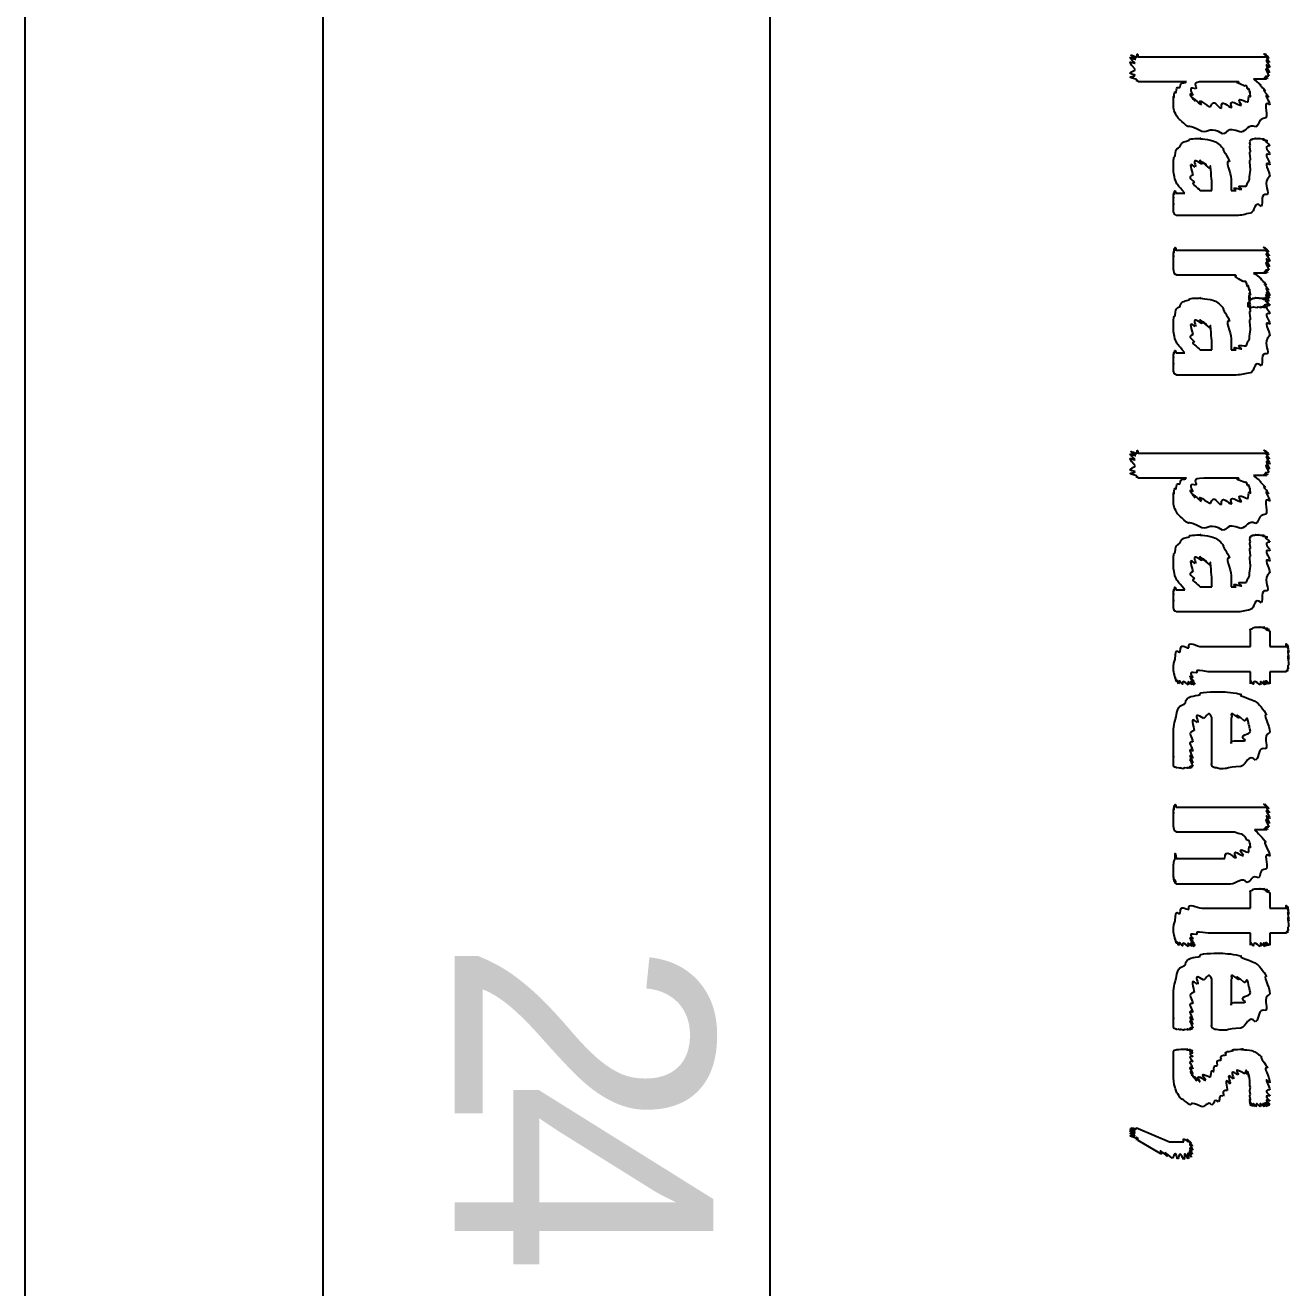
# Model space of a CAD drawing. Header units: millimetres. Extents: x 0 to 33.1, y 1.5 to 45.3.
# Drawn here: x 0.0278 to 0.5083, y 2.0366 to 2.5168 of the extents above; entities that cross this region are included whole.
import ezdxf

# ---------------------------------------------------------------- set-up
doc = ezdxf.new("R2010")
doc.units = ezdxf.units.MM
doc.header["$MEASUREMENT"] = 0
doc.layers.get('0').update_dxf_attribs({"linetype": 'CONTINUOUS'})

msp = doc.modelspace()

# ---------------------------------------------------------------- linework, layer by layer
at = {"color": 0, "linetype": 'Continuous'}
for p, q in [((0.027778, 1.49778), (0.027778, 45.3028)), ((0.141114, 1.61111), (0.141114, 44.9044)), ((0.311089, 1.78108), (0.311089, 44.7344))]:
    msp.add_line(p, q, dxfattribs=at)
at = {"color": 240, "linetype": 'Continuous'}
msp.add_line((0.311089, 1.78108), (0.311089, 6.90446), dxfattribs=at)
at = {"color": 11, "linetype": 'Continuous'}
for p, q in [((0.45101, 2.50483), (0.499838, 2.50483)), ((0.469456, 2.49528), (0.45101, 2.49528)), ((0.489204, 2.49528), (0.475965, 2.49528)), ((0.499838, 2.49636), (0.494846, 2.49636)), ((0.482693, 2.48529), (0.482693, 2.48529)), ((0.483128, 2.47553), (0.483128, 2.47553)), ((0.479004, 2.454), (0.479004, 2.45747)), ((0.486382, 2.45833), (0.486382, 2.454)), ((0.465549, 2.4529), (0.468804, 2.4529)), ((0.474664, 2.454), (0.479004, 2.454)), ((0.486382, 2.454), (0.488336, 2.454)), ((0.488336, 2.44444), (0.465549, 2.44444)), ((0.465549, 2.43126), (0.499838, 2.43126)), ((0.499838, 2.42258), (0.494846, 2.42258)), ((0.488118, 2.42171), (0.465549, 2.42171)), ((0.496149, 2.40935), (0.496149, 2.40935)), ((0.474664, 2.39333), (0.479004, 2.39333)), ((0.479004, 2.39333), (0.479004, 2.39681)), ((0.486382, 2.39768), (0.486382, 2.39333)), ((0.486382, 2.39333), (0.488336, 2.39333)), ((0.465549, 2.39225), (0.468804, 2.39225)), ((0.488336, 2.38379), (0.465549, 2.38379)), ((0.45101, 2.35406), (0.499838, 2.35406)), ((0.499838, 2.3456), (0.494846, 2.3456)), ((0.469456, 2.34451), (0.45101, 2.34451)), ((0.489204, 2.34451), (0.475965, 2.34451)), ((0.482693, 2.33453), (0.482693, 2.33453)), ((0.483128, 2.32476), (0.483128, 2.32476)), ((0.479004, 2.30322), (0.479004, 2.30669)), ((0.486382, 2.30757), (0.486382, 2.30322)), ((0.465549, 2.30214), (0.468804, 2.30214)), ((0.474664, 2.30322), (0.479004, 2.30322)), ((0.486382, 2.30322), (0.488336, 2.30322)), ((0.488336, 2.29368), (0.465549, 2.29368)), ((0.493761, 2.28049), (0.493761, 2.28635)), ((0.501139, 2.28635), (0.501139, 2.28049)), ((0.475315, 2.28049), (0.493761, 2.28049)), ((0.501139, 2.28049), (0.507433, 2.28049)), ((0.493761, 2.27094), (0.477701, 2.27094)), ((0.493761, 2.26639), (0.493761, 2.27094)), ((0.507433, 2.27094), (0.501139, 2.27094)), ((0.501139, 2.27094), (0.501139, 2.26639)), ((0.470107, 2.26594), (0.470107, 2.26594)), ((0.479004, 2.236), (0.479004, 2.25358)), ((0.486382, 2.25358), (0.486382, 2.2436)), ((0.483344, 2.23406), (0.482042, 2.23406)), ((0.465549, 2.21946), (0.499838, 2.21946)), ((0.499838, 2.21078), (0.495281, 2.21078)), ((0.487685, 2.2099), (0.465549, 2.2099)), ((0.465549, 2.19993), (0.483996, 2.19993)), ((0.486165, 2.19015), (0.465549, 2.19015)), ((0.493761, 2.18099), (0.493761, 2.18685)), ((0.501139, 2.18685), (0.501139, 2.18099)), ((0.475315, 2.18099), (0.493761, 2.18099)), ((0.501139, 2.18099), (0.507433, 2.18099)), ((0.493761, 2.17144), (0.477701, 2.17144)), ((0.493761, 2.16689), (0.493761, 2.17144)), ((0.507433, 2.17144), (0.501139, 2.17144)), ((0.501139, 2.17144), (0.501139, 2.16689)), ((0.470107, 2.16644), (0.470107, 2.16644)), ((0.479004, 2.1365), (0.479004, 2.15408)), ((0.486382, 2.15408), (0.486382, 2.1441)), ((0.483344, 2.13456), (0.482042, 2.13456)), ((0.475315, 2.10542), (0.475315, 2.10542)), ((0.45101, 2.09717), (0.462944, 2.09218)), ((0.45969, 2.08763), (0.45101, 2.09261)), ((0.462944, 2.09218), (0.468371, 2.09218)), ((0.468371, 2.08544), (0.468371, 2.08544))]:
    msp.add_line(p, q, dxfattribs=at)
for points in [[(0.449924, 2.50244), (0.445529, 2.50629), (0.450032, 2.50353), (0.450142, 2.50396)], [(0.449924, 2.50006), (0.445529, 2.50499), (0.449924, 2.50174), (0.449924, 2.50244)], [(0.450142, 2.50396), (0.445801, 2.507), (0.450467, 2.5045), (0.450575, 2.50461)], [(0.450575, 2.50461), (0.450737, 2.50732), (0.4509, 2.50483), (0.45101, 2.50483)], [(0.499838, 2.50483), (0.497558, 2.50732), (0.500325, 2.50483), (0.500489, 2.50483)], [(0.500489, 2.50483), (0.497885, 2.50717), (0.500706, 2.5045), (0.500706, 2.50418)], [(0.500706, 2.50418), (0.497993, 2.50646), (0.500922, 2.50325), (0.500922, 2.50265)], [(0.500922, 2.50265), (0.498156, 2.50526), (0.501139, 2.50146), (0.501139, 2.50071)], [(0.501139, 2.50071), (0.498156, 2.50369), (0.501031, 2.49918), (0.500922, 2.49875)], [(0.449924, 2.49789), (0.445529, 2.49864), (0.449924, 2.49918), (0.449924, 2.50006)], [(0.500922, 2.49875), (0.497993, 2.50265), (0.500814, 2.49778), (0.500706, 2.49744)], [(0.450142, 2.49636), (0.445529, 2.49735), (0.449924, 2.49718), (0.449924, 2.49789)], [(0.450575, 2.4955), (0.450467, 2.49658), (0.450304, 2.49593), (0.450142, 2.49636)], [(0.45101, 2.49528), (0.450737, 2.49631), (0.450737, 2.49539), (0.450575, 2.4955)], [(0.465549, 2.49137), (0.465603, 2.49431), (0.466471, 2.49262), (0.467068, 2.49333)], [(0.467068, 2.49333), (0.466906, 2.49561), (0.468588, 2.49457), (0.469456, 2.49528)], [(0.475965, 2.49528), (0.470811, 2.49544), (0.473633, 2.49354), (0.472928, 2.49268)], [(0.491374, 2.49376), (0.486436, 2.49571), (0.490072, 2.49474), (0.489204, 2.49528)], [(0.492676, 2.49246), (0.492242, 2.49485), (0.491917, 2.49333), (0.491374, 2.49376)], [(0.493544, 2.49115), (0.492947, 2.49397), (0.49311, 2.49203), (0.492676, 2.49246)], [(0.494846, 2.49636), (0.495117, 2.49615), (0.496907, 2.49474), (0.497667, 2.49397)], [(0.497667, 2.49397), (0.496582, 2.49474), (0.498969, 2.49257), (0.499403, 2.49181)], [(0.500271, 2.49658), (0.49745, 2.49701), (0.499946, 2.49636), (0.499838, 2.49636)], [(0.500706, 2.49744), (0.497885, 2.49735), (0.500543, 2.49675), (0.500271, 2.49658)], [(0.464464, 2.48725), (0.464464, 2.49169), (0.464518, 2.48872), (0.464681, 2.48942)], [(0.464681, 2.48942), (0.464899, 2.493), (0.465224, 2.49067), (0.465549, 2.49137)], [(0.472928, 2.49268), (0.469347, 2.49371), (0.471843, 2.49094), (0.471843, 2.49007)], [(0.471843, 2.49007), (0.469347, 2.49197), (0.472114, 2.4885), (0.472711, 2.4879)], [(0.472711, 2.4879), (0.47054, 2.49083), (0.474067, 2.48693), (0.475097, 2.4866)], [(0.475097, 2.4866), (0.472711, 2.49007), (0.477376, 2.48589), (0.478569, 2.48574)], [(0.478569, 2.48574), (0.479764, 2.48964), (0.481228, 2.48529), (0.482693, 2.48529)], [(0.482693, 2.48529), (0.482531, 2.48964), (0.485297, 2.4854), (0.4866, 2.48551)], [(0.4866, 2.48551), (0.485297, 2.48996), (0.489258, 2.48594), (0.490289, 2.48639)], [(0.490289, 2.48639), (0.487468, 2.49067), (0.492296, 2.48714), (0.492893, 2.48768)], [(0.492893, 2.48768), (0.493218, 2.49181), (0.493761, 2.48899), (0.493761, 2.48986)], [(0.493761, 2.48986), (0.493218, 2.49311), (0.493653, 2.49072), (0.493544, 2.49115)], [(0.499403, 2.49181), (0.497558, 2.49311), (0.500379, 2.49018), (0.500706, 2.48942)], [(0.500706, 2.48942), (0.498156, 2.49154), (0.501139, 2.48762), (0.501139, 2.4866)], [(0.465767, 2.48226), (0.464464, 2.48443), (0.464464, 2.4854), (0.464464, 2.48725)], [(0.501139, 2.4866), (0.498156, 2.48867), (0.500597, 2.48307), (0.499621, 2.48161)], [(0.469456, 2.47857), (0.4662, 2.48156), (0.466635, 2.48085), (0.465767, 2.48226)], [(0.475315, 2.4764), (0.469347, 2.47954), (0.471029, 2.4776), (0.469456, 2.47857)], [(0.499621, 2.48161), (0.496257, 2.48113), (0.49745, 2.479), (0.495714, 2.47814)], [(0.483128, 2.47553), (0.478624, 2.47851), (0.477593, 2.47586), (0.475315, 2.4764)], [(0.490072, 2.47618), (0.483996, 2.47851), (0.485568, 2.47553), (0.483128, 2.47553)], [(0.495714, 2.47814), (0.492947, 2.47939), (0.492242, 2.47661), (0.490072, 2.47618)], [(0.465115, 2.46724), (0.465332, 2.47071), (0.4662, 2.46972), (0.467068, 2.47071)], [(0.467068, 2.47071), (0.467176, 2.47276), (0.469239, 2.47254), (0.47054, 2.4731)], [(0.47054, 2.4731), (0.469781, 2.47374), (0.473253, 2.47374), (0.474881, 2.47374)], [(0.474881, 2.47374), (0.473415, 2.47374), (0.478624, 2.47342), (0.480089, 2.47265)], [(0.480089, 2.47265), (0.480957, 2.47233), (0.482693, 2.47092), (0.483561, 2.46963)], [(0.493761, 2.47244), (0.493218, 2.47319), (0.493815, 2.47299), (0.493978, 2.4731)], [(0.493761, 2.47114), (0.493218, 2.4726), (0.493761, 2.47217), (0.493761, 2.47244)], [(0.493761, 2.46897), (0.493218, 2.47146), (0.493761, 2.4706), (0.493761, 2.47114)], [(0.493978, 2.4731), (0.493544, 2.47347), (0.494303, 2.47342), (0.494629, 2.47353)], [(0.494629, 2.47353), (0.494086, 2.47364), (0.495281, 2.47364), (0.495714, 2.47374)], [(0.495714, 2.47374), (0.494954, 2.47374), (0.496582, 2.47374), (0.497017, 2.47374)], [(0.497017, 2.47374), (0.496257, 2.47374), (0.498535, 2.47368), (0.498969, 2.47353)], [(0.498969, 2.47353), (0.497125, 2.47347), (0.499838, 2.47319), (0.500271, 2.47287)], [(0.500271, 2.47287), (0.498156, 2.47276), (0.501139, 2.47179), (0.501139, 2.47092)], [(0.501139, 2.47092), (0.498156, 2.47086), (0.501139, 2.46886), (0.501139, 2.46767)], [(0.464464, 2.46268), (0.464464, 2.4681), (0.464681, 2.46593), (0.465115, 2.46724)], [(0.472711, 2.46289), (0.469347, 2.46582), (0.471843, 2.46115), (0.471843, 2.45985)], [(0.475315, 2.46397), (0.47054, 2.46724), (0.473253, 2.46365), (0.472711, 2.46289)], [(0.476833, 2.46376), (0.472276, 2.46724), (0.475857, 2.46397), (0.475315, 2.46397)], [(0.478136, 2.46246), (0.473253, 2.46679), (0.477376, 2.46349), (0.476833, 2.46376)], [(0.478787, 2.4605), (0.478461, 2.46565), (0.478407, 2.46192), (0.478136, 2.46246)], [(0.483561, 2.46963), (0.482801, 2.46972), (0.485297, 2.46674), (0.485732, 2.46485)], [(0.485732, 2.46485), (0.483669, 2.46582), (0.486382, 2.46067), (0.486382, 2.45833)], [(0.493761, 2.46593), (0.493218, 2.46972), (0.493761, 2.4681), (0.493761, 2.46897)], [(0.493761, 2.46181), (0.493218, 2.46724), (0.493761, 2.46463), (0.493761, 2.46593)], [(0.501139, 2.46767), (0.498156, 2.46853), (0.501139, 2.46522), (0.501139, 2.46376)], [(0.501139, 2.46376), (0.498156, 2.46565), (0.501139, 2.46089), (0.501139, 2.45942)], [(0.465332, 2.45747), (0.464464, 2.46001), (0.464464, 2.46094), (0.464464, 2.46268)], [(0.479004, 2.45747), (0.478787, 2.45942), (0.478896, 2.45964), (0.478787, 2.4605)], [(0.493326, 2.45811), (0.493218, 2.45975), (0.493761, 2.46039), (0.493761, 2.46181)], [(0.468804, 2.4529), (0.465767, 2.45654), (0.466037, 2.45574), (0.465332, 2.45747)], [(0.471843, 2.45985), (0.469347, 2.45888), (0.47206, 2.4579), (0.472493, 2.45703)], [(0.472493, 2.45703), (0.470378, 2.45697), (0.473796, 2.45503), (0.474664, 2.454)], [(0.488336, 2.454), (0.48584, 2.45594), (0.489908, 2.45415), (0.490506, 2.45443)], [(0.490506, 2.45443), (0.487142, 2.45654), (0.491808, 2.45518), (0.492242, 2.45574)], [(0.492242, 2.45574), (0.492785, 2.45768), (0.493164, 2.45714), (0.493326, 2.45811)], [(0.501139, 2.45942), (0.498156, 2.45682), (0.500814, 2.45437), (0.500271, 2.45247)], [(0.464464, 2.45117), (0.464572, 2.45464), (0.464735, 2.45221), (0.464899, 2.45247)], [(0.464464, 2.44879), (0.464464, 2.45335), (0.464464, 2.45047), (0.464464, 2.45117)], [(0.464464, 2.44618), (0.464464, 2.45133), (0.464464, 2.44764), (0.464464, 2.44879)], [(0.464899, 2.45247), (0.464899, 2.45524), (0.465224, 2.4529), (0.465549, 2.4529)], [(0.500271, 2.45247), (0.497017, 2.45307), (0.498861, 2.44911), (0.497885, 2.44792)], [(0.464899, 2.44488), (0.464572, 2.44553), (0.464572, 2.44564), (0.464464, 2.44618)], [(0.497885, 2.44792), (0.494954, 2.45063), (0.495497, 2.44575), (0.493761, 2.44532)], [(0.465549, 2.44444), (0.464899, 2.44499), (0.465007, 2.44461), (0.464899, 2.44488)], [(0.493761, 2.44532), (0.491644, 2.44499), (0.490343, 2.44444), (0.488336, 2.44444)], [(0.464464, 2.42887), (0.464572, 2.43272), (0.464681, 2.42996), (0.464681, 2.43039)], [(0.464681, 2.43039), (0.464735, 2.43343), (0.464953, 2.43093), (0.465115, 2.43104)], [(0.465115, 2.43104), (0.465007, 2.43375), (0.465386, 2.43126), (0.465549, 2.43126)], [(0.499838, 2.43126), (0.49745, 2.43375), (0.500108, 2.43126), (0.500271, 2.43126)], [(0.500271, 2.43126), (0.497885, 2.4336), (0.500706, 2.43093), (0.500706, 2.43061)], [(0.500706, 2.43061), (0.497993, 2.43289), (0.500922, 2.42969), (0.500922, 2.4291)], [(0.500922, 2.4291), (0.498156, 2.43169), (0.501139, 2.42779), (0.501139, 2.42692)], [(0.464464, 2.42649), (0.464464, 2.43143), (0.464464, 2.42817), (0.464464, 2.42887)], [(0.500922, 2.42497), (0.497993, 2.42899), (0.500814, 2.42399), (0.500706, 2.42367)], [(0.501139, 2.42692), (0.498156, 2.42996), (0.501031, 2.4254), (0.500922, 2.42497)], [(0.464464, 2.42432), (0.464464, 2.42507), (0.464464, 2.42563), (0.464464, 2.42649)], [(0.464681, 2.42279), (0.464572, 2.42378), (0.464572, 2.42361), (0.464464, 2.42432)], [(0.465115, 2.42193), (0.464735, 2.42301), (0.464789, 2.42236), (0.464681, 2.42279)], [(0.465549, 2.42171), (0.465007, 2.42275), (0.465224, 2.42182), (0.465115, 2.42193)], [(0.490722, 2.41954), (0.48584, 2.42204), (0.489094, 2.42101), (0.488118, 2.42171)], [(0.494846, 2.42258), (0.495281, 2.42247), (0.497125, 2.42096), (0.497885, 2.42019)], [(0.500271, 2.42279), (0.49745, 2.42333), (0.499946, 2.42258), (0.499838, 2.42258)], [(0.500706, 2.42367), (0.497885, 2.42361), (0.500543, 2.42296), (0.500271, 2.42279)], [(0.492458, 2.41758), (0.492079, 2.42057), (0.49159, 2.41883), (0.490722, 2.41954)], [(0.493326, 2.41585), (0.492785, 2.41943), (0.492893, 2.41704), (0.492458, 2.41758)], [(0.493761, 2.41411), (0.493218, 2.41824), (0.493599, 2.41531), (0.493326, 2.41585)], [(0.493544, 2.41282), (0.493218, 2.41726), (0.493761, 2.41368), (0.493761, 2.41411)], [(0.497885, 2.42019), (0.496853, 2.42101), (0.499403, 2.41878), (0.499838, 2.41803)], [(0.499838, 2.41803), (0.497721, 2.41954), (0.500543, 2.41667), (0.500706, 2.41607)], [(0.500706, 2.41607), (0.498156, 2.41824), (0.501139, 2.41465), (0.501139, 2.4139)], [(0.501139, 2.4139), (0.498156, 2.41726), (0.501031, 2.41336), (0.500922, 2.41303)], [(0.467068, 2.41004), (0.467176, 2.41211), (0.469239, 2.41189), (0.47054, 2.41243)], [(0.47054, 2.41243), (0.469781, 2.41308), (0.473253, 2.41308), (0.474881, 2.41308)], [(0.474881, 2.41308), (0.473415, 2.41308), (0.478624, 2.41276), (0.480089, 2.412)], [(0.493326, 2.41174), (0.49311, 2.41639), (0.493544, 2.41237), (0.493544, 2.41282)], [(0.493761, 2.41178), (0.493218, 2.41254), (0.493815, 2.41233), (0.493978, 2.41243)], [(0.493978, 2.41243), (0.493544, 2.41282), (0.494303, 2.41276), (0.494629, 2.41288)], [(0.494629, 2.41288), (0.494086, 2.41297), (0.495281, 2.41297), (0.495714, 2.41308)], [(0.495714, 2.41308), (0.494954, 2.41308), (0.496582, 2.41308), (0.497017, 2.41308)], [(0.497017, 2.41308), (0.496257, 2.41308), (0.498535, 2.41303), (0.498969, 2.41288)], [(0.498969, 2.41288), (0.497125, 2.41282), (0.499838, 2.41254), (0.500271, 2.41222)], [(0.500706, 2.41174), (0.497721, 2.41564), (0.500379, 2.41097), (0.500271, 2.41064)], [(0.500922, 2.41303), (0.497993, 2.4165), (0.500814, 2.41217), (0.500706, 2.41174)], [(0.464464, 2.40201), (0.464464, 2.40744), (0.464681, 2.40528), (0.465115, 2.40657)], [(0.465115, 2.40657), (0.465332, 2.41004), (0.4662, 2.40907), (0.467068, 2.41004)], [(0.480089, 2.412), (0.480957, 2.41168), (0.482693, 2.41026), (0.483561, 2.40896)], [(0.483561, 2.40896), (0.482801, 2.40907), (0.485297, 2.40608), (0.485732, 2.40419)], [(0.492893, 2.41021), (0.492676, 2.4106), (0.492893, 2.4106), (0.492893, 2.41086)], [(0.492893, 2.40978), (0.492676, 2.41032), (0.492893, 2.4101), (0.492893, 2.41021)], [(0.492893, 2.41086), (0.492785, 2.41118), (0.493164, 2.41146), (0.493326, 2.41174)], [(0.493326, 2.40956), (0.492785, 2.41), (0.493001, 2.40967), (0.492893, 2.40978)], [(0.493761, 2.41049), (0.493218, 2.41194), (0.493761, 2.41151), (0.493761, 2.41178)], [(0.493761, 2.40831), (0.493218, 2.41081), (0.493761, 2.40994), (0.493761, 2.41049)], [(0.494412, 2.40935), (0.493218, 2.40989), (0.493599, 2.40944), (0.493326, 2.40956)], [(0.493761, 2.40528), (0.493218, 2.40907), (0.493761, 2.40744), (0.493761, 2.40831)], [(0.496149, 2.40935), (0.494086, 2.40989), (0.494846, 2.40935), (0.494412, 2.40935)], [(0.497885, 2.40935), (0.495551, 2.40989), (0.496853, 2.40935), (0.496149, 2.40935)], [(0.498753, 2.40956), (0.496419, 2.40989), (0.498318, 2.40935), (0.497885, 2.40935)], [(0.499403, 2.40956), (0.496853, 2.41), (0.499024, 2.40956), (0.498753, 2.40956)], [(0.499838, 2.40978), (0.497125, 2.41), (0.499511, 2.40956), (0.499403, 2.40956)], [(0.500271, 2.41064), (0.49745, 2.41032), (0.499946, 2.40994), (0.499838, 2.40978)], [(0.500271, 2.41222), (0.498156, 2.41211), (0.501139, 2.41114), (0.501139, 2.41026)], [(0.501139, 2.41026), (0.498156, 2.41021), (0.501139, 2.40821), (0.501139, 2.40701)], [(0.501139, 2.40701), (0.498156, 2.40788), (0.501139, 2.40457), (0.501139, 2.4031)], [(0.472711, 2.40224), (0.469347, 2.40517), (0.471843, 2.4005), (0.471843, 2.39919)], [(0.475315, 2.40332), (0.47054, 2.40657), (0.473253, 2.403), (0.472711, 2.40224)], [(0.476833, 2.4031), (0.472276, 2.40657), (0.475857, 2.40332), (0.475315, 2.40332)], [(0.478136, 2.40181), (0.473253, 2.40614), (0.477376, 2.40283), (0.476833, 2.4031)], [(0.478787, 2.39985), (0.478461, 2.405), (0.478407, 2.40126), (0.478136, 2.40181)], [(0.485732, 2.40419), (0.483669, 2.40517), (0.486382, 2.40001), (0.486382, 2.39768)], [(0.493761, 2.40115), (0.493218, 2.40657), (0.493761, 2.40397), (0.493761, 2.40528)], [(0.501139, 2.4031), (0.498156, 2.405), (0.501139, 2.40022), (0.501139, 2.39876)], [(0.465332, 2.39681), (0.464464, 2.39936), (0.464464, 2.40028), (0.464464, 2.40201)], [(0.471843, 2.39919), (0.469347, 2.39822), (0.47206, 2.39725), (0.472493, 2.39638)], [(0.479004, 2.39681), (0.478787, 2.39876), (0.478896, 2.39899), (0.478787, 2.39985)], [(0.493326, 2.39746), (0.493218, 2.39908), (0.493761, 2.39974), (0.493761, 2.40115)], [(0.501139, 2.39876), (0.498156, 2.39615), (0.500814, 2.39372), (0.500271, 2.39182)], [(0.464464, 2.39051), (0.464572, 2.39399), (0.464735, 2.39154), (0.464899, 2.39182)], [(0.464899, 2.39182), (0.464899, 2.39458), (0.465224, 2.39225), (0.465549, 2.39225)], [(0.468804, 2.39225), (0.465767, 2.39589), (0.466037, 2.39507), (0.465332, 2.39681)], [(0.472493, 2.39638), (0.470378, 2.39632), (0.473796, 2.39438), (0.474664, 2.39333)], [(0.488336, 2.39333), (0.48584, 2.39529), (0.489908, 2.3935), (0.490506, 2.39378)], [(0.490506, 2.39378), (0.487142, 2.39589), (0.491808, 2.39453), (0.492242, 2.39507)], [(0.492242, 2.39507), (0.492785, 2.39703), (0.493164, 2.39649), (0.493326, 2.39746)], [(0.464464, 2.38813), (0.464464, 2.39268), (0.464464, 2.38981), (0.464464, 2.39051)], [(0.464464, 2.38553), (0.464464, 2.39068), (0.464464, 2.38699), (0.464464, 2.38813)], [(0.497885, 2.38726), (0.494954, 2.38997), (0.495497, 2.3851), (0.493761, 2.38465)], [(0.500271, 2.39182), (0.497017, 2.39242), (0.498861, 2.38846), (0.497885, 2.38726)], [(0.464899, 2.38422), (0.464572, 2.38487), (0.464572, 2.38499), (0.464464, 2.38553)], [(0.465549, 2.38379), (0.464899, 2.38433), (0.465007, 2.38396), (0.464899, 2.38422)], [(0.493761, 2.38465), (0.491644, 2.38433), (0.490343, 2.38379), (0.488336, 2.38379)], [(0.449924, 2.35167), (0.445529, 2.35553), (0.450032, 2.35275), (0.450142, 2.35319)], [(0.450142, 2.35319), (0.445801, 2.35622), (0.450467, 2.35374), (0.450575, 2.35385)], [(0.450575, 2.35385), (0.450737, 2.35656), (0.4509, 2.35406), (0.45101, 2.35406)], [(0.499838, 2.35406), (0.497558, 2.35656), (0.500325, 2.35406), (0.500489, 2.35406)], [(0.500489, 2.35406), (0.497885, 2.35639), (0.500706, 2.35374), (0.500706, 2.3534)], [(0.500706, 2.3534), (0.497993, 2.35568), (0.500922, 2.35249), (0.500922, 2.35189)], [(0.449924, 2.34928), (0.445529, 2.35422), (0.449924, 2.35097), (0.449924, 2.35167)], [(0.500922, 2.34799), (0.497993, 2.35189), (0.500814, 2.347), (0.500706, 2.34668)], [(0.500922, 2.35189), (0.498156, 2.35449), (0.501139, 2.35069), (0.501139, 2.34993)], [(0.501139, 2.34993), (0.498156, 2.35292), (0.501031, 2.34842), (0.500922, 2.34799)], [(0.449924, 2.34711), (0.445529, 2.34787), (0.449924, 2.34842), (0.449924, 2.34928)], [(0.450142, 2.3456), (0.445529, 2.34657), (0.449924, 2.3464), (0.449924, 2.34711)], [(0.450575, 2.34472), (0.450467, 2.34581), (0.450304, 2.34517), (0.450142, 2.3456)], [(0.45101, 2.34451), (0.450737, 2.34554), (0.450737, 2.34463), (0.450575, 2.34472)], [(0.494846, 2.3456), (0.495117, 2.34538), (0.496907, 2.34397), (0.497667, 2.34321)], [(0.500271, 2.34581), (0.49745, 2.34625), (0.499946, 2.3456), (0.499838, 2.3456)], [(0.500706, 2.34668), (0.497885, 2.34657), (0.500543, 2.34597), (0.500271, 2.34581)], [(0.464464, 2.33649), (0.464464, 2.34093), (0.464518, 2.33794), (0.464681, 2.33865)], [(0.464681, 2.33865), (0.464899, 2.34224), (0.465224, 2.3399), (0.465549, 2.3406)], [(0.465549, 2.3406), (0.465603, 2.34353), (0.466471, 2.34185), (0.467068, 2.34256)], [(0.467068, 2.34256), (0.466906, 2.34483), (0.468588, 2.34381), (0.469456, 2.34451)], [(0.472928, 2.3419), (0.469347, 2.34293), (0.471843, 2.34017), (0.471843, 2.33931)], [(0.471843, 2.33931), (0.469347, 2.34119), (0.472114, 2.33772), (0.472711, 2.33712)], [(0.475965, 2.34451), (0.470811, 2.34467), (0.473633, 2.34278), (0.472928, 2.3419)], [(0.491374, 2.34299), (0.486436, 2.34494), (0.490072, 2.34397), (0.489204, 2.34451)], [(0.492676, 2.34169), (0.492242, 2.34407), (0.491917, 2.34256), (0.491374, 2.34299)], [(0.493544, 2.34039), (0.492947, 2.34321), (0.49311, 2.34125), (0.492676, 2.34169)], [(0.492893, 2.33692), (0.493218, 2.34104), (0.493761, 2.33822), (0.493761, 2.33908)], [(0.493761, 2.33908), (0.493218, 2.34233), (0.493653, 2.33996), (0.493544, 2.34039)], [(0.497667, 2.34321), (0.496582, 2.34397), (0.498969, 2.34179), (0.499403, 2.34104)], [(0.499403, 2.34104), (0.497558, 2.34233), (0.500379, 2.33942), (0.500706, 2.33865)], [(0.500706, 2.33865), (0.498156, 2.34076), (0.501139, 2.33686), (0.501139, 2.33583)], [(0.465767, 2.33149), (0.464464, 2.33365), (0.464464, 2.33464), (0.464464, 2.33649)], [(0.472711, 2.33712), (0.47054, 2.34006), (0.474067, 2.33615), (0.475097, 2.33583)], [(0.475097, 2.33583), (0.472711, 2.33931), (0.477376, 2.33512), (0.478569, 2.33496)], [(0.478569, 2.33496), (0.479764, 2.33886), (0.481228, 2.33453), (0.482693, 2.33453)], [(0.482693, 2.33453), (0.482531, 2.33886), (0.485297, 2.33464), (0.4866, 2.33475)], [(0.4866, 2.33475), (0.485297, 2.33919), (0.489258, 2.33518), (0.490289, 2.33561)], [(0.490289, 2.33561), (0.487468, 2.3399), (0.492296, 2.33637), (0.492893, 2.33692)], [(0.501139, 2.33583), (0.498156, 2.33789), (0.500597, 2.33231), (0.499621, 2.33083)], [(0.469456, 2.32781), (0.4662, 2.33078), (0.466635, 2.33008), (0.465767, 2.33149)], [(0.499621, 2.33083), (0.496257, 2.33035), (0.49745, 2.32824), (0.495714, 2.32736)], [(0.475315, 2.32563), (0.469347, 2.32878), (0.471029, 2.32682), (0.469456, 2.32781)], [(0.483128, 2.32476), (0.478624, 2.32775), (0.477593, 2.32508), (0.475315, 2.32563)], [(0.490072, 2.32542), (0.483996, 2.32775), (0.485568, 2.32476), (0.483128, 2.32476)], [(0.495714, 2.32736), (0.492947, 2.32861), (0.492242, 2.32585), (0.490072, 2.32542)], [(0.467068, 2.31993), (0.467176, 2.322), (0.469239, 2.32178), (0.47054, 2.32232)], [(0.47054, 2.32232), (0.469781, 2.32297), (0.473253, 2.32297), (0.474881, 2.32297)], [(0.474881, 2.32297), (0.473415, 2.32297), (0.478624, 2.32264), (0.480089, 2.32189)], [(0.480089, 2.32189), (0.480957, 2.32156), (0.482693, 2.32015), (0.483561, 2.31885)], [(0.493761, 2.32167), (0.493218, 2.32243), (0.493815, 2.32221), (0.493978, 2.32232)], [(0.493761, 2.32036), (0.493218, 2.32183), (0.493761, 2.3214), (0.493761, 2.32167)], [(0.493978, 2.32232), (0.493544, 2.32269), (0.494303, 2.32264), (0.494629, 2.32275)], [(0.494629, 2.32275), (0.494086, 2.32286), (0.495281, 2.32286), (0.495714, 2.32297)], [(0.495714, 2.32297), (0.494954, 2.32297), (0.496582, 2.32297), (0.497017, 2.32297)], [(0.497017, 2.32297), (0.496257, 2.32297), (0.498535, 2.32292), (0.498969, 2.32275)], [(0.498969, 2.32275), (0.497125, 2.32269), (0.499838, 2.32243), (0.500271, 2.3221)], [(0.500271, 2.3221), (0.498156, 2.322), (0.501139, 2.32101), (0.501139, 2.32015)], [(0.464464, 2.3119), (0.464464, 2.31733), (0.464681, 2.31515), (0.465115, 2.31646)], [(0.465115, 2.31646), (0.465332, 2.31993), (0.4662, 2.31896), (0.467068, 2.31993)], [(0.475315, 2.31321), (0.47054, 2.31646), (0.473253, 2.31287), (0.472711, 2.31213)], [(0.476833, 2.31299), (0.472276, 2.31646), (0.475857, 2.31321), (0.475315, 2.31321)], [(0.483561, 2.31885), (0.482801, 2.31896), (0.485297, 2.31597), (0.485732, 2.31407)], [(0.493761, 2.31819), (0.493218, 2.32069), (0.493761, 2.31982), (0.493761, 2.32036)], [(0.493761, 2.31515), (0.493218, 2.31896), (0.493761, 2.31733), (0.493761, 2.31819)], [(0.493761, 2.31104), (0.493218, 2.31646), (0.493761, 2.31386), (0.493761, 2.31515)], [(0.501139, 2.32015), (0.498156, 2.3201), (0.501139, 2.31808), (0.501139, 2.31689)], [(0.501139, 2.31689), (0.498156, 2.31776), (0.501139, 2.31446), (0.501139, 2.31299)], [(0.465332, 2.30669), (0.464464, 2.30925), (0.464464, 2.31017), (0.464464, 2.3119)], [(0.472711, 2.31213), (0.469347, 2.31506), (0.471843, 2.31039), (0.471843, 2.30908)], [(0.478136, 2.31168), (0.473253, 2.31603), (0.477376, 2.31272), (0.476833, 2.31299)], [(0.478787, 2.30974), (0.478461, 2.31489), (0.478407, 2.31114), (0.478136, 2.31168)], [(0.485732, 2.31407), (0.483669, 2.31506), (0.486382, 2.3099), (0.486382, 2.30757)], [(0.501139, 2.31299), (0.498156, 2.31489), (0.501139, 2.31011), (0.501139, 2.30865)], [(0.468804, 2.30214), (0.465767, 2.30578), (0.466037, 2.30496), (0.465332, 2.30669)], [(0.471843, 2.30908), (0.469347, 2.30811), (0.47206, 2.30713), (0.472493, 2.30626)], [(0.479004, 2.30669), (0.478787, 2.30865), (0.478896, 2.30886), (0.478787, 2.30974)], [(0.492242, 2.30496), (0.492785, 2.30692), (0.493164, 2.30638), (0.493326, 2.30735)], [(0.493326, 2.30735), (0.493218, 2.30897), (0.493761, 2.30963), (0.493761, 2.31104)], [(0.501139, 2.30865), (0.498156, 2.30604), (0.500814, 2.3036), (0.500271, 2.30171)], [(0.464464, 2.3004), (0.464572, 2.30387), (0.464735, 2.30143), (0.464899, 2.30171)], [(0.464464, 2.29801), (0.464464, 2.30257), (0.464464, 2.29969), (0.464464, 2.3004)], [(0.464899, 2.30171), (0.464899, 2.30447), (0.465224, 2.30214), (0.465549, 2.30214)], [(0.472493, 2.30626), (0.470378, 2.30621), (0.473796, 2.30425), (0.474664, 2.30322)], [(0.488336, 2.30322), (0.48584, 2.30518), (0.489908, 2.30339), (0.490506, 2.30365)], [(0.490506, 2.30365), (0.487142, 2.30578), (0.491808, 2.30442), (0.492242, 2.30496)], [(0.500271, 2.30171), (0.497017, 2.30231), (0.498861, 2.29833), (0.497885, 2.29715)], [(0.464464, 2.29542), (0.464464, 2.30057), (0.464464, 2.29688), (0.464464, 2.29801)], [(0.497885, 2.29715), (0.494954, 2.29986), (0.495497, 2.29497), (0.493761, 2.29454)], [(0.464899, 2.29411), (0.464572, 2.29476), (0.464572, 2.29486), (0.464464, 2.29542)], [(0.465549, 2.29368), (0.464899, 2.29422), (0.465007, 2.29383), (0.464899, 2.29411)], [(0.493761, 2.29454), (0.491644, 2.29422), (0.490343, 2.29368), (0.488336, 2.29368)], [(0.493761, 2.28635), (0.493218, 2.28733), (0.494032, 2.28717), (0.494629, 2.28743)], [(0.494629, 2.28743), (0.494412, 2.28788), (0.496149, 2.28788), (0.49745, 2.28788)], [(0.49745, 2.28788), (0.496419, 2.28788), (0.498753, 2.28788), (0.499186, 2.28788)], [(0.499186, 2.28788), (0.497287, 2.28776), (0.499946, 2.2876), (0.500271, 2.28743)], [(0.500271, 2.28743), (0.497885, 2.28743), (0.50076, 2.28717), (0.500922, 2.287)], [(0.470324, 2.28006), (0.469781, 2.28299), (0.473415, 2.28049), (0.475315, 2.28049)], [(0.500922, 2.287), (0.498156, 2.28717), (0.501139, 2.28668), (0.501139, 2.28635)], [(0.507433, 2.28049), (0.507107, 2.28299), (0.507704, 2.28043), (0.507867, 2.28028)], [(0.507867, 2.28028), (0.507433, 2.28267), (0.508083, 2.27994), (0.508083, 2.27962)], [(0.465115, 2.27572), (0.465332, 2.28093), (0.4662, 2.27783), (0.467068, 2.27854)], [(0.467068, 2.27854), (0.467068, 2.28239), (0.469021, 2.27979), (0.470324, 2.28006)], [(0.508083, 2.27962), (0.507542, 2.28196), (0.508301, 2.27869), (0.508301, 2.2781)], [(0.508301, 2.2781), (0.507542, 2.28065), (0.508301, 2.27658), (0.508301, 2.27572)], [(0.508301, 2.27572), (0.507542, 2.27892), (0.508301, 2.27414), (0.508301, 2.27354)], [(0.464464, 2.2716), (0.464464, 2.27399), (0.464681, 2.27458), (0.465115, 2.27572)], [(0.508301, 2.27354), (0.507542, 2.273), (0.508192, 2.27235), (0.508083, 2.27203)], [(0.464681, 2.27007), (0.464464, 2.27181), (0.464464, 2.27106), (0.464464, 2.2716)], [(0.465115, 2.26856), (0.464735, 2.27083), (0.464789, 2.26953), (0.464681, 2.27007)], [(0.465549, 2.26725), (0.465007, 2.26997), (0.465224, 2.26812), (0.465115, 2.26856)], [(0.466417, 2.26639), (0.46544, 2.2691), (0.465821, 2.26682), (0.465549, 2.26725)], [(0.467719, 2.26617), (0.466037, 2.26878), (0.466689, 2.26628), (0.466417, 2.26639)], [(0.470107, 2.26594), (0.467176, 2.26867), (0.468261, 2.26606), (0.467719, 2.26617)], [(0.471408, 2.26594), (0.468804, 2.26867), (0.470649, 2.26594), (0.470107, 2.26594)], [(0.473144, 2.27051), (0.469347, 2.27126), (0.471843, 2.26942), (0.471843, 2.26856)], [(0.471843, 2.26856), (0.469347, 2.27007), (0.471843, 2.26807), (0.471843, 2.2679)], [(0.471843, 2.2679), (0.46951, 2.26964), (0.472114, 2.26742), (0.472276, 2.26725)], [(0.472276, 2.26594), (0.46951, 2.26867), (0.471843, 2.26594), (0.471408, 2.26594)], [(0.472276, 2.26725), (0.469781, 2.26921), (0.472493, 2.26676), (0.472493, 2.2666)], [(0.472493, 2.26617), (0.469781, 2.26867), (0.472385, 2.26594), (0.472276, 2.26594)], [(0.472493, 2.2666), (0.469943, 2.26893), (0.472711, 2.26639), (0.472711, 2.26639)], [(0.472711, 2.26639), (0.469943, 2.26878), (0.472601, 2.26617), (0.472493, 2.26617)], [(0.477701, 2.27094), (0.471246, 2.27197), (0.474121, 2.27083), (0.473144, 2.27051)], [(0.494629, 2.26617), (0.493218, 2.26878), (0.493761, 2.26628), (0.493761, 2.26639)], [(0.49745, 2.26594), (0.494412, 2.26867), (0.495171, 2.26606), (0.494629, 2.26617)], [(0.499186, 2.26594), (0.496419, 2.26867), (0.498156, 2.26594), (0.49745, 2.26594)], [(0.500271, 2.26617), (0.497287, 2.26867), (0.499621, 2.26594), (0.499186, 2.26594)], [(0.500922, 2.26639), (0.497885, 2.26878), (0.500543, 2.26617), (0.500271, 2.26617)], [(0.501139, 2.26639), (0.498156, 2.26893), (0.501031, 2.26639), (0.500922, 2.26639)], [(0.507867, 2.27115), (0.507107, 2.27197), (0.507542, 2.27094), (0.507433, 2.27094)], [(0.508083, 2.27203), (0.507433, 2.27225), (0.507975, 2.27132), (0.507867, 2.27115)], [(0.474664, 2.26226), (0.473579, 2.26335), (0.479656, 2.26335), (0.482693, 2.26335)], [(0.482693, 2.26335), (0.483996, 2.26335), (0.487956, 2.26303), (0.490289, 2.26226)], [(0.465549, 2.25379), (0.466037, 2.259), (0.467557, 2.2576), (0.469021, 2.259)], [(0.469021, 2.259), (0.469075, 2.26193), (0.472493, 2.26156), (0.474664, 2.26226)], [(0.490289, 2.26226), (0.488607, 2.26193), (0.494521, 2.26053), (0.496149, 2.25922)], [(0.496149, 2.25922), (0.496419, 2.25933), (0.498969, 2.25635), (0.499838, 2.25444)], [(0.464464, 2.24664), (0.464464, 2.25032), (0.464789, 2.25179), (0.465549, 2.25379)], [(0.473579, 2.25163), (0.469943, 2.25467), (0.472547, 2.24978), (0.472276, 2.24858)], [(0.475965, 2.25315), (0.471246, 2.25629), (0.474283, 2.25239), (0.473579, 2.25163)], [(0.479004, 2.25358), (0.477756, 2.25683), (0.476942, 2.25347), (0.475965, 2.25315)], [(0.489204, 2.25336), (0.4847, 2.25683), (0.487358, 2.25358), (0.486382, 2.25358)], [(0.491374, 2.25228), (0.486436, 2.2564), (0.490072, 2.2531), (0.489204, 2.25336)], [(0.49311, 2.25076), (0.49235, 2.25553), (0.492079, 2.25185), (0.491374, 2.25228)], [(0.499838, 2.25444), (0.498156, 2.25553), (0.501139, 2.25043), (0.501139, 2.24794)], [(0.493761, 2.24837), (0.493218, 2.24963), (0.493544, 2.25006), (0.49311, 2.25076)], [(0.464464, 2.24229), (0.464464, 2.24599), (0.464464, 2.24507), (0.464464, 2.24664)], [(0.472276, 2.24858), (0.469347, 2.24772), (0.471843, 2.24599), (0.471843, 2.24425)], [(0.471843, 2.24425), (0.469347, 2.24468), (0.471843, 2.24181), (0.471843, 2.24078)], [(0.486382, 2.2436), (0.486003, 2.24556), (0.490506, 2.24403), (0.491808, 2.2449)], [(0.491808, 2.2449), (0.488607, 2.24718), (0.493761, 2.24681), (0.493761, 2.24837)], [(0.501139, 2.24794), (0.498156, 2.24599), (0.500597, 2.24337), (0.499621, 2.24164)], [(0.464464, 2.23861), (0.464464, 2.24328), (0.464464, 2.24089), (0.464464, 2.24229)], [(0.464464, 2.236), (0.464464, 2.2411), (0.464464, 2.23747), (0.464464, 2.23861)], [(0.471843, 2.24078), (0.469347, 2.24251), (0.471843, 2.23872), (0.471843, 2.23796)], [(0.471843, 2.23796), (0.469347, 2.2411), (0.471843, 2.23665), (0.471843, 2.23622)], [(0.471843, 2.23622), (0.469347, 2.24007), (0.471843, 2.23525), (0.471843, 2.23492)], [(0.495714, 2.23731), (0.492947, 2.24024), (0.492242, 2.23535), (0.490072, 2.23492)], [(0.499621, 2.24164), (0.496257, 2.24251), (0.49745, 2.2385), (0.495714, 2.23731)], [(0.464681, 2.23469), (0.464464, 2.23514), (0.464464, 2.23529), (0.464464, 2.236)], [(0.465332, 2.23449), (0.464899, 2.23486), (0.464953, 2.2346), (0.464681, 2.23469)], [(0.465983, 2.23426), (0.465332, 2.23469), (0.465603, 2.23438), (0.465332, 2.23449)], [(0.466851, 2.23426), (0.465767, 2.23469), (0.466254, 2.23426), (0.465983, 2.23426)], [(0.468153, 2.23406), (0.466471, 2.2346), (0.467285, 2.23415), (0.466851, 2.23426)], [(0.469889, 2.23426), (0.467611, 2.2346), (0.468858, 2.23406), (0.468153, 2.23406)], [(0.470975, 2.23426), (0.468479, 2.23469), (0.470324, 2.23426), (0.469889, 2.23426)], [(0.471625, 2.23449), (0.469075, 2.23469), (0.471246, 2.23426), (0.470975, 2.23426)], [(0.471843, 2.23492), (0.469347, 2.23503), (0.471733, 2.23465), (0.471625, 2.23449)], [(0.479656, 2.23469), (0.478787, 2.23529), (0.479004, 2.23546), (0.479004, 2.236)], [(0.482042, 2.23406), (0.479764, 2.2346), (0.480197, 2.23426), (0.479656, 2.23469)], [(0.490072, 2.23492), (0.484104, 2.2346), (0.485786, 2.23406), (0.483344, 2.23406)], [(0.464464, 2.21707), (0.464572, 2.22092), (0.464681, 2.21815), (0.464681, 2.21858)], [(0.464681, 2.21858), (0.464735, 2.22163), (0.464953, 2.21912), (0.465115, 2.21924)], [(0.465115, 2.21924), (0.465007, 2.22194), (0.465386, 2.21946), (0.465549, 2.21946)], [(0.499838, 2.21946), (0.49745, 2.22194), (0.500108, 2.21946), (0.500271, 2.21946)], [(0.500271, 2.21946), (0.497885, 2.22179), (0.500706, 2.21912), (0.500706, 2.21881)], [(0.500706, 2.21881), (0.497993, 2.22108), (0.500922, 2.21789), (0.500922, 2.21729)], [(0.464464, 2.21468), (0.464464, 2.21963), (0.464464, 2.21636), (0.464464, 2.21707)], [(0.500922, 2.21317), (0.497993, 2.21718), (0.500814, 2.21218), (0.500706, 2.21186)], [(0.500922, 2.21729), (0.498156, 2.21989), (0.501139, 2.21599), (0.501139, 2.21511)], [(0.501139, 2.21511), (0.498156, 2.21815), (0.501031, 2.2136), (0.500922, 2.21317)], [(0.464464, 2.21251), (0.464464, 2.21326), (0.464464, 2.21382), (0.464464, 2.21468)], [(0.464681, 2.21099), (0.464572, 2.21197), (0.464572, 2.21181), (0.464464, 2.21251)], [(0.465115, 2.21012), (0.464735, 2.21121), (0.464789, 2.21056), (0.464681, 2.21099)], [(0.465549, 2.2099), (0.465007, 2.21094), (0.465224, 2.21001), (0.465115, 2.21012)], [(0.495281, 2.21078), (0.496257, 2.2099), (0.498753, 2.20763), (0.499621, 2.206)], [(0.500271, 2.21099), (0.49745, 2.21153), (0.499946, 2.21078), (0.499838, 2.21078)], [(0.500706, 2.21186), (0.497885, 2.21181), (0.500543, 2.21115), (0.500271, 2.21099)], [(0.492242, 2.20708), (0.491211, 2.2099), (0.489692, 2.20893), (0.487685, 2.2099)], [(0.493761, 2.20426), (0.493218, 2.20806), (0.493218, 2.20611), (0.492242, 2.20708)], [(0.49311, 2.20231), (0.493218, 2.20632), (0.493761, 2.2034), (0.493761, 2.20426)], [(0.499621, 2.206), (0.498156, 2.2066), (0.501139, 2.20253), (0.501139, 2.20079)], [(0.465115, 2.19971), (0.465007, 2.20426), (0.465386, 2.19993), (0.465549, 2.19993)], [(0.483996, 2.19993), (0.483996, 2.20426), (0.487304, 2.20003), (0.488336, 2.20014)], [(0.488336, 2.20014), (0.486165, 2.20458), (0.490397, 2.20057), (0.491157, 2.20101)], [(0.491157, 2.20101), (0.487739, 2.20529), (0.492676, 2.20176), (0.49311, 2.20231)], [(0.501139, 2.20079), (0.498156, 2.20296), (0.500706, 2.19732), (0.499838, 2.19601)], [(0.464464, 2.19754), (0.464572, 2.19862), (0.464681, 2.19857), (0.464681, 2.19883)], [(0.464464, 2.19493), (0.464464, 2.19732), (0.464464, 2.19683), (0.464464, 2.19754)], [(0.464681, 2.19883), (0.464735, 2.19922), (0.464953, 2.19943), (0.465115, 2.19971)], [(0.499838, 2.19601), (0.496582, 2.19558), (0.498101, 2.19342), (0.496799, 2.19254)], [(0.464464, 2.19276), (0.464464, 2.19547), (0.464464, 2.19407), (0.464464, 2.19493)], [(0.464681, 2.19125), (0.464572, 2.19417), (0.464572, 2.19206), (0.464464, 2.19276)], [(0.465115, 2.19038), (0.464735, 2.19342), (0.464789, 2.19081), (0.464681, 2.19125)], [(0.465549, 2.19015), (0.465007, 2.19314), (0.465224, 2.19026), (0.465115, 2.19038)], [(0.492458, 2.19081), (0.490614, 2.19314), (0.488607, 2.19015), (0.486165, 2.19015)], [(0.496799, 2.19254), (0.494086, 2.19385), (0.494194, 2.19114), (0.492458, 2.19081)], [(0.493761, 2.18685), (0.493218, 2.18782), (0.494032, 2.18767), (0.494629, 2.18793)], [(0.494629, 2.18793), (0.494412, 2.18838), (0.496149, 2.18838), (0.49745, 2.18838)], [(0.49745, 2.18838), (0.496419, 2.18838), (0.498753, 2.18838), (0.499186, 2.18838)], [(0.499186, 2.18838), (0.497287, 2.18826), (0.499946, 2.1881), (0.500271, 2.18793)], [(0.500271, 2.18793), (0.497885, 2.18793), (0.50076, 2.18767), (0.500922, 2.1875)], [(0.500922, 2.1875), (0.498156, 2.18767), (0.501139, 2.18718), (0.501139, 2.18685)], [(0.467068, 2.17904), (0.467068, 2.18289), (0.469021, 2.18028), (0.470324, 2.18056)], [(0.470324, 2.18056), (0.469781, 2.18349), (0.473415, 2.18099), (0.475315, 2.18099)], [(0.507433, 2.18099), (0.507107, 2.18349), (0.507704, 2.18093), (0.507867, 2.18078)], [(0.507867, 2.18078), (0.507433, 2.18317), (0.508083, 2.18044), (0.508083, 2.18012)], [(0.508083, 2.18012), (0.507542, 2.18246), (0.508301, 2.17919), (0.508301, 2.1786)], [(0.465115, 2.17622), (0.465332, 2.18143), (0.4662, 2.17833), (0.467068, 2.17904)], [(0.508301, 2.1786), (0.507542, 2.18115), (0.508301, 2.17708), (0.508301, 2.17622)], [(0.508301, 2.17622), (0.507542, 2.17942), (0.508301, 2.17464), (0.508301, 2.17404)], [(0.464464, 2.1721), (0.464464, 2.17449), (0.464681, 2.17507), (0.465115, 2.17622)], [(0.464681, 2.17057), (0.464464, 2.17231), (0.464464, 2.17156), (0.464464, 2.1721)], [(0.477701, 2.17144), (0.471246, 2.17247), (0.474121, 2.17133), (0.473144, 2.17101)], [(0.507867, 2.17165), (0.507107, 2.17247), (0.507542, 2.17144), (0.507433, 2.17144)], [(0.508083, 2.17253), (0.507433, 2.17275), (0.507975, 2.17182), (0.507867, 2.17165)], [(0.508301, 2.17404), (0.507542, 2.1735), (0.508192, 2.17285), (0.508083, 2.17253)], [(0.465115, 2.16906), (0.464735, 2.17133), (0.464789, 2.17003), (0.464681, 2.17057)], [(0.465549, 2.16775), (0.465007, 2.17046), (0.465224, 2.16863), (0.465115, 2.16906)], [(0.466417, 2.16689), (0.46544, 2.1696), (0.465821, 2.16732), (0.465549, 2.16775)], [(0.467719, 2.16667), (0.466037, 2.16928), (0.466689, 2.16678), (0.466417, 2.16689)], [(0.470107, 2.16644), (0.467176, 2.16917), (0.468261, 2.16656), (0.467719, 2.16667)], [(0.471408, 2.16644), (0.468804, 2.16917), (0.470649, 2.16644), (0.470107, 2.16644)], [(0.473144, 2.17101), (0.469347, 2.17176), (0.471843, 2.16992), (0.471843, 2.16906)], [(0.471843, 2.16906), (0.469347, 2.17057), (0.471843, 2.16857), (0.471843, 2.1684)], [(0.471843, 2.1684), (0.46951, 2.17014), (0.472114, 2.16792), (0.472276, 2.16775)], [(0.472276, 2.16644), (0.46951, 2.16917), (0.471843, 2.16644), (0.471408, 2.16644)], [(0.472276, 2.16775), (0.469781, 2.16971), (0.472493, 2.16726), (0.472493, 2.1671)], [(0.472493, 2.16667), (0.469781, 2.16917), (0.472385, 2.16644), (0.472276, 2.16644)], [(0.472493, 2.1671), (0.469943, 2.16943), (0.472711, 2.16689), (0.472711, 2.16689)], [(0.472711, 2.16689), (0.469943, 2.16928), (0.472601, 2.16667), (0.472493, 2.16667)], [(0.494629, 2.16667), (0.493218, 2.16928), (0.493761, 2.16678), (0.493761, 2.16689)], [(0.49745, 2.16644), (0.494412, 2.16917), (0.495171, 2.16656), (0.494629, 2.16667)], [(0.499186, 2.16644), (0.496419, 2.16917), (0.498156, 2.16644), (0.49745, 2.16644)], [(0.500271, 2.16667), (0.497287, 2.16917), (0.499621, 2.16644), (0.499186, 2.16644)], [(0.500922, 2.16689), (0.497885, 2.16928), (0.500543, 2.16667), (0.500271, 2.16667)], [(0.501139, 2.16689), (0.498156, 2.16943), (0.501031, 2.16689), (0.500922, 2.16689)], [(0.469021, 2.1595), (0.469075, 2.16243), (0.472493, 2.16206), (0.474664, 2.16276)], [(0.474664, 2.16276), (0.473579, 2.16385), (0.479656, 2.16385), (0.482693, 2.16385)], [(0.482693, 2.16385), (0.483996, 2.16385), (0.487956, 2.16351), (0.490289, 2.16276)], [(0.490289, 2.16276), (0.488607, 2.16243), (0.494521, 2.16103), (0.496149, 2.15972)], [(0.465549, 2.15429), (0.466037, 2.1595), (0.467557, 2.1581), (0.469021, 2.1595)], [(0.496149, 2.15972), (0.496419, 2.15983), (0.498969, 2.15685), (0.499838, 2.15494)], [(0.464464, 2.14714), (0.464464, 2.15082), (0.464789, 2.15229), (0.465549, 2.15429)], [(0.473579, 2.15213), (0.469943, 2.15517), (0.472547, 2.15028), (0.472276, 2.14908)], [(0.475965, 2.15365), (0.471246, 2.15679), (0.474283, 2.15289), (0.473579, 2.15213)], [(0.479004, 2.15408), (0.477756, 2.15733), (0.476942, 2.15397), (0.475965, 2.15365)], [(0.489204, 2.15386), (0.4847, 2.15733), (0.487358, 2.15408), (0.486382, 2.15408)], [(0.491374, 2.15278), (0.486436, 2.1569), (0.490072, 2.1536), (0.489204, 2.15386)], [(0.49311, 2.15126), (0.49235, 2.15603), (0.492079, 2.15235), (0.491374, 2.15278)], [(0.499838, 2.15494), (0.498156, 2.15603), (0.501139, 2.15093), (0.501139, 2.14844)], [(0.472276, 2.14908), (0.469347, 2.14822), (0.471843, 2.14649), (0.471843, 2.14475)], [(0.491808, 2.1454), (0.488607, 2.14768), (0.493761, 2.14729), (0.493761, 2.14887)], [(0.493761, 2.14887), (0.493218, 2.15013), (0.493544, 2.15056), (0.49311, 2.15126)], [(0.501139, 2.14844), (0.498156, 2.14649), (0.500597, 2.14387), (0.499621, 2.14214)], [(0.464464, 2.14279), (0.464464, 2.14649), (0.464464, 2.14556), (0.464464, 2.14714)], [(0.464464, 2.13911), (0.464464, 2.14378), (0.464464, 2.14139), (0.464464, 2.14279)], [(0.471843, 2.14475), (0.469347, 2.14518), (0.471843, 2.14231), (0.471843, 2.14128)], [(0.486382, 2.1441), (0.486003, 2.14606), (0.490506, 2.14453), (0.491808, 2.1454)], [(0.464464, 2.1365), (0.464464, 2.1416), (0.464464, 2.13797), (0.464464, 2.13911)], [(0.471843, 2.14128), (0.469347, 2.14301), (0.471843, 2.13921), (0.471843, 2.13846)], [(0.471843, 2.13846), (0.469347, 2.1416), (0.471843, 2.13715), (0.471843, 2.13672)], [(0.471843, 2.13672), (0.469347, 2.14057), (0.471843, 2.13574), (0.471843, 2.13542)], [(0.495714, 2.13781), (0.492947, 2.14074), (0.492242, 2.13585), (0.490072, 2.13542)], [(0.499621, 2.14214), (0.496257, 2.14301), (0.49745, 2.139), (0.495714, 2.13781)], [(0.464681, 2.13519), (0.464464, 2.13564), (0.464464, 2.13579), (0.464464, 2.1365)], [(0.465332, 2.13499), (0.464899, 2.13536), (0.464953, 2.1351), (0.464681, 2.13519)], [(0.465983, 2.13476), (0.465332, 2.13519), (0.465603, 2.13487), (0.465332, 2.13499)], [(0.466851, 2.13476), (0.465767, 2.13519), (0.466254, 2.13476), (0.465983, 2.13476)], [(0.468153, 2.13456), (0.466471, 2.1351), (0.467285, 2.13465), (0.466851, 2.13476)], [(0.469889, 2.13476), (0.467611, 2.1351), (0.468858, 2.13456), (0.468153, 2.13456)], [(0.470975, 2.13476), (0.468479, 2.13519), (0.470324, 2.13476), (0.469889, 2.13476)], [(0.471625, 2.13499), (0.469075, 2.13519), (0.471246, 2.13476), (0.470975, 2.13476)], [(0.471843, 2.13542), (0.469347, 2.13553), (0.471733, 2.13514), (0.471625, 2.13499)], [(0.479656, 2.13519), (0.478787, 2.13579), (0.479004, 2.13596), (0.479004, 2.1365)], [(0.482042, 2.13456), (0.479764, 2.1351), (0.480197, 2.13476), (0.479656, 2.13519)], [(0.490072, 2.13542), (0.484104, 2.1351), (0.485786, 2.13456), (0.483344, 2.13456)], [(0.464464, 2.12668), (0.464464, 2.12706), (0.464735, 2.12701), (0.465332, 2.12711)], [(0.464464, 2.12537), (0.464464, 2.12663), (0.464464, 2.12642), (0.464464, 2.12668)], [(0.464464, 2.12343), (0.464464, 2.12549), (0.464464, 2.12483), (0.464464, 2.12537)], [(0.465332, 2.12711), (0.465767, 2.12733), (0.46696, 2.12733), (0.468153, 2.12733)], [(0.468153, 2.12733), (0.467611, 2.12733), (0.469456, 2.12733), (0.469889, 2.12733)], [(0.469889, 2.12733), (0.468479, 2.12722), (0.470649, 2.12711), (0.470975, 2.12711)], [(0.470975, 2.12711), (0.469075, 2.12722), (0.471463, 2.12706), (0.471625, 2.1269)], [(0.471625, 2.1269), (0.469347, 2.1269), (0.471843, 2.12668), (0.471843, 2.12668)], [(0.471843, 2.12668), (0.469347, 2.12663), (0.471843, 2.12614), (0.471843, 2.12582)], [(0.471843, 2.12582), (0.469347, 2.12592), (0.471843, 2.12494), (0.471843, 2.12451)], [(0.471843, 2.12451), (0.469347, 2.12489), (0.471843, 2.12332), (0.471843, 2.12256)], [(0.481174, 2.12125), (0.480632, 2.12403), (0.482096, 2.12272), (0.482693, 2.12343)], [(0.482693, 2.12343), (0.481825, 2.12549), (0.483886, 2.12483), (0.484646, 2.12537)], [(0.484646, 2.12537), (0.483236, 2.12663), (0.486219, 2.12646), (0.48725, 2.1269)], [(0.48725, 2.1269), (0.485406, 2.12733), (0.489692, 2.12733), (0.491157, 2.12733)], [(0.491157, 2.12733), (0.488172, 2.12733), (0.493653, 2.12711), (0.494846, 2.12668)], [(0.494846, 2.12668), (0.495281, 2.12636), (0.497233, 2.12532), (0.498101, 2.12429)], [(0.498101, 2.12429), (0.497017, 2.12418), (0.499675, 2.12181), (0.500271, 2.12017)], [(0.464464, 2.12082), (0.464464, 2.12386), (0.464464, 2.12256), (0.464464, 2.12343)], [(0.464464, 2.11757), (0.464464, 2.12201), (0.464464, 2.11985), (0.464464, 2.12082)], [(0.471843, 2.12256), (0.469347, 2.12332), (0.471843, 2.12082), (0.471843, 2.11996)], [(0.471843, 2.11996), (0.469347, 2.12158), (0.471843, 2.11843), (0.471843, 2.118)], [(0.471843, 2.118), (0.46951, 2.12056), (0.472114, 2.11692), (0.472276, 2.11649)], [(0.472276, 2.11649), (0.469943, 2.11951), (0.472928, 2.11556), (0.473361, 2.1154)], [(0.476833, 2.11561), (0.473415, 2.11985), (0.478136, 2.11637), (0.478569, 2.11692)], [(0.478569, 2.11692), (0.479058, 2.12099), (0.479546, 2.11817), (0.479872, 2.11888)], [(0.479872, 2.11888), (0.479764, 2.12244), (0.48074, 2.12039), (0.481174, 2.12125)], [(0.48725, 2.11604), (0.483832, 2.11925), (0.486382, 2.11486), (0.485949, 2.1141)], [(0.488986, 2.11757), (0.484864, 2.12039), (0.487793, 2.11664), (0.48725, 2.11604)], [(0.49159, 2.118), (0.486165, 2.12115), (0.489692, 2.11789), (0.488986, 2.11757)], [(0.492458, 2.11778), (0.492079, 2.12115), (0.491863, 2.118), (0.49159, 2.118)], [(0.49311, 2.11669), (0.492676, 2.12071), (0.492731, 2.11751), (0.492458, 2.11778)], [(0.493544, 2.11518), (0.492947, 2.11985), (0.493218, 2.11626), (0.49311, 2.11669)], [(0.500271, 2.12017), (0.498156, 2.12099), (0.501139, 2.11669), (0.501139, 2.11453)], [(0.465115, 2.11279), (0.464464, 2.11447), (0.464464, 2.11583), (0.464464, 2.11757)], [(0.473361, 2.1154), (0.470811, 2.11908), (0.474229, 2.11496), (0.474664, 2.11496)], [(0.474664, 2.11496), (0.472114, 2.11908), (0.476238, 2.11518), (0.476833, 2.11561)], [(0.485949, 2.1141), (0.483128, 2.11768), (0.485297, 2.11247), (0.484864, 2.11171)], [(0.493761, 2.11279), (0.493218, 2.11388), (0.493653, 2.11447), (0.493544, 2.11518)], [(0.501139, 2.11453), (0.498156, 2.11794), (0.501139, 2.11279), (0.501139, 2.11193)], [(0.467068, 2.10889), (0.465332, 2.11143), (0.465549, 2.11122), (0.465115, 2.11279)], [(0.483344, 2.10954), (0.481228, 2.10997), (0.482314, 2.10796), (0.481608, 2.10736)], [(0.484864, 2.11171), (0.48226, 2.1116), (0.483886, 2.11029), (0.483344, 2.10954)], [(0.493761, 2.11019), (0.493218, 2.11203), (0.493761, 2.11182), (0.493761, 2.11279)], [(0.493761, 2.10824), (0.493218, 2.11057), (0.493761, 2.10949), (0.493761, 2.11019)], [(0.501139, 2.11193), (0.498156, 2.1116), (0.501139, 2.11029), (0.501139, 2.10954)], [(0.501139, 2.10954), (0.498156, 2.10997), (0.501139, 2.10801), (0.501139, 2.10758)], [(0.47054, 2.10628), (0.467176, 2.10926), (0.468044, 2.10775), (0.467068, 2.10889)], [(0.475315, 2.10542), (0.469781, 2.10813), (0.471843, 2.10574), (0.47054, 2.10628)], [(0.479004, 2.10607), (0.477756, 2.10813), (0.476725, 2.10542), (0.475315, 2.10542)], [(0.481608, 2.10736), (0.479764, 2.10883), (0.479981, 2.10639), (0.479004, 2.10607)], [(0.493761, 2.10693), (0.493218, 2.10943), (0.493761, 2.10769), (0.493761, 2.10824)], [(0.493761, 2.10607), (0.493218, 2.10883), (0.493761, 2.10667), (0.493761, 2.10693)], [(0.493978, 2.10585), (0.493218, 2.1084), (0.493761, 2.10596), (0.493761, 2.10607)], [(0.494629, 2.10562), (0.493544, 2.10824), (0.494086, 2.10574), (0.493978, 2.10585)], [(0.495714, 2.10542), (0.494086, 2.10813), (0.4949, 2.10553), (0.494629, 2.10562)], [(0.49745, 2.10542), (0.495117, 2.10813), (0.496257, 2.10542), (0.495714, 2.10542)], [(0.498969, 2.10542), (0.496257, 2.10813), (0.497993, 2.10542), (0.49745, 2.10542)], [(0.500054, 2.10562), (0.497125, 2.10813), (0.499403, 2.10542), (0.498969, 2.10542)], [(0.500706, 2.10585), (0.497721, 2.10824), (0.500325, 2.10562), (0.500054, 2.10562)], [(0.501139, 2.10758), (0.498156, 2.109), (0.501139, 2.10661), (0.501139, 2.10628)], [(0.501139, 2.10628), (0.498156, 2.1084), (0.500976, 2.10585), (0.500706, 2.10585)], [(0.449924, 2.09631), (0.445529, 2.09739), (0.450032, 2.09685), (0.450142, 2.09694)], [(0.449924, 2.09543), (0.445529, 2.09685), (0.449924, 2.09603), (0.449924, 2.09631)], [(0.449924, 2.09435), (0.445529, 2.09608), (0.449924, 2.095), (0.449924, 2.09543)], [(0.450142, 2.09347), (0.445529, 2.09538), (0.449924, 2.09392), (0.449924, 2.09435)], [(0.450142, 2.09694), (0.445801, 2.09771), (0.450467, 2.09717), (0.450575, 2.09717)], [(0.450575, 2.09717), (0.450737, 2.09771), (0.4509, 2.09717), (0.45101, 2.09717)], [(0.450575, 2.09283), (0.450467, 2.09494), (0.450304, 2.09321), (0.450142, 2.09347)], [(0.45101, 2.09261), (0.450737, 2.09467), (0.450737, 2.09272), (0.450575, 2.09283)], [(0.462076, 2.08653), (0.457519, 2.09088), (0.460558, 2.08718), (0.45969, 2.08763)], [(0.464031, 2.08589), (0.458822, 2.09033), (0.462674, 2.08626), (0.462076, 2.08653)], [(0.468371, 2.09218), (0.467774, 2.09435), (0.469672, 2.09218), (0.470107, 2.09218)], [(0.470107, 2.09218), (0.468804, 2.09424), (0.471029, 2.09185), (0.471192, 2.09153)], [(0.471192, 2.09153), (0.469239, 2.09364), (0.471625, 2.09088), (0.471625, 2.09044)], [(0.471625, 2.0874), (0.469239, 2.09076), (0.471463, 2.08664), (0.471192, 2.08632)], [(0.471625, 2.09044), (0.469347, 2.09278), (0.471843, 2.08951), (0.471843, 2.08892)], [(0.471843, 2.08892), (0.469347, 2.09147), (0.471733, 2.08772), (0.471625, 2.0874)], [(0.465983, 2.08567), (0.464735, 2.09), (0.464572, 2.08578), (0.464031, 2.08589)], [(0.468371, 2.08544), (0.4662, 2.0899), (0.466689, 2.08556), (0.465983, 2.08567)], [(0.470107, 2.08567), (0.467774, 2.0899), (0.469075, 2.08544), (0.468371, 2.08544)], [(0.471192, 2.08632), (0.468804, 2.09), (0.470649, 2.08567), (0.470107, 2.08567)]]:
    msp.add_open_spline(points, degree=3, dxfattribs=at)

# ---------------------------------------------------------------- texts
at = {"color": 0}
for s, p in [('2', (0.191111, 2.16944)), ('4', (0.191111, 2.11481))]:
    msp.add_text(s, height=0.098333, rotation=270, dxfattribs=at).set_placement(p)

doc.saveas('drawing.dxf')
